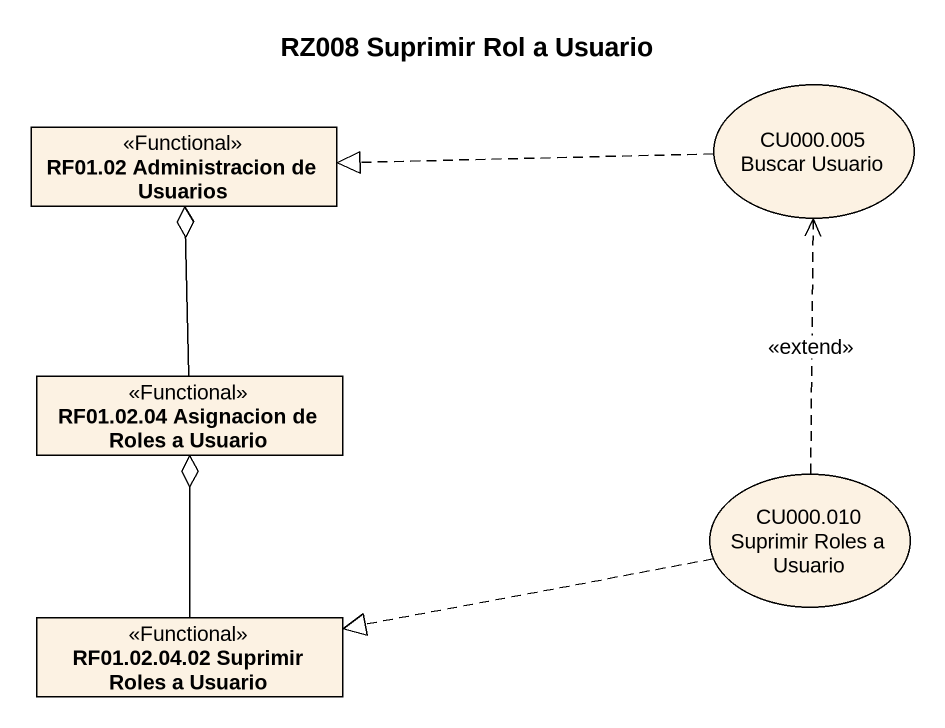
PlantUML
@startuml
title RZ008 Suprimir Rol a Usuario
allowmixing
hide circle
hide empty members
class "RF01.02 Administracion de Usuarios" as RF01_02_Administracion_de <<Functional>>
usecase "CU000.005 Buscar Usuario" as CU000_005_Buscar_Usuario
class "RF01.02.04 Asignacion de Roles a Usuario" as RF01_02_04_Asignacion_de <<Functional>>
usecase "CU000.010 Suprimir Roles a Usuario" as CU000_010_Suprimir_Roles_a
class "RF01.02.04.02 Suprimir Roles a Usuario" as RF01_02_04_02_Suprimir <<Functional>>
CU000_005_Buscar_Usuario .left.|> RF01_02_Administracion_de
RF01_02_04_Asignacion_de -up-o RF01_02_Administracion_de
CU000_010_Suprimir_Roles_a .up.> CU000_005_Buscar_Usuario : <<extend>>
CU000_010_Suprimir_Roles_a .left.|> RF01_02_04_02_Suprimir
RF01_02_04_02_Suprimir -up-o RF01_02_04_Asignacion_de
@enduml
